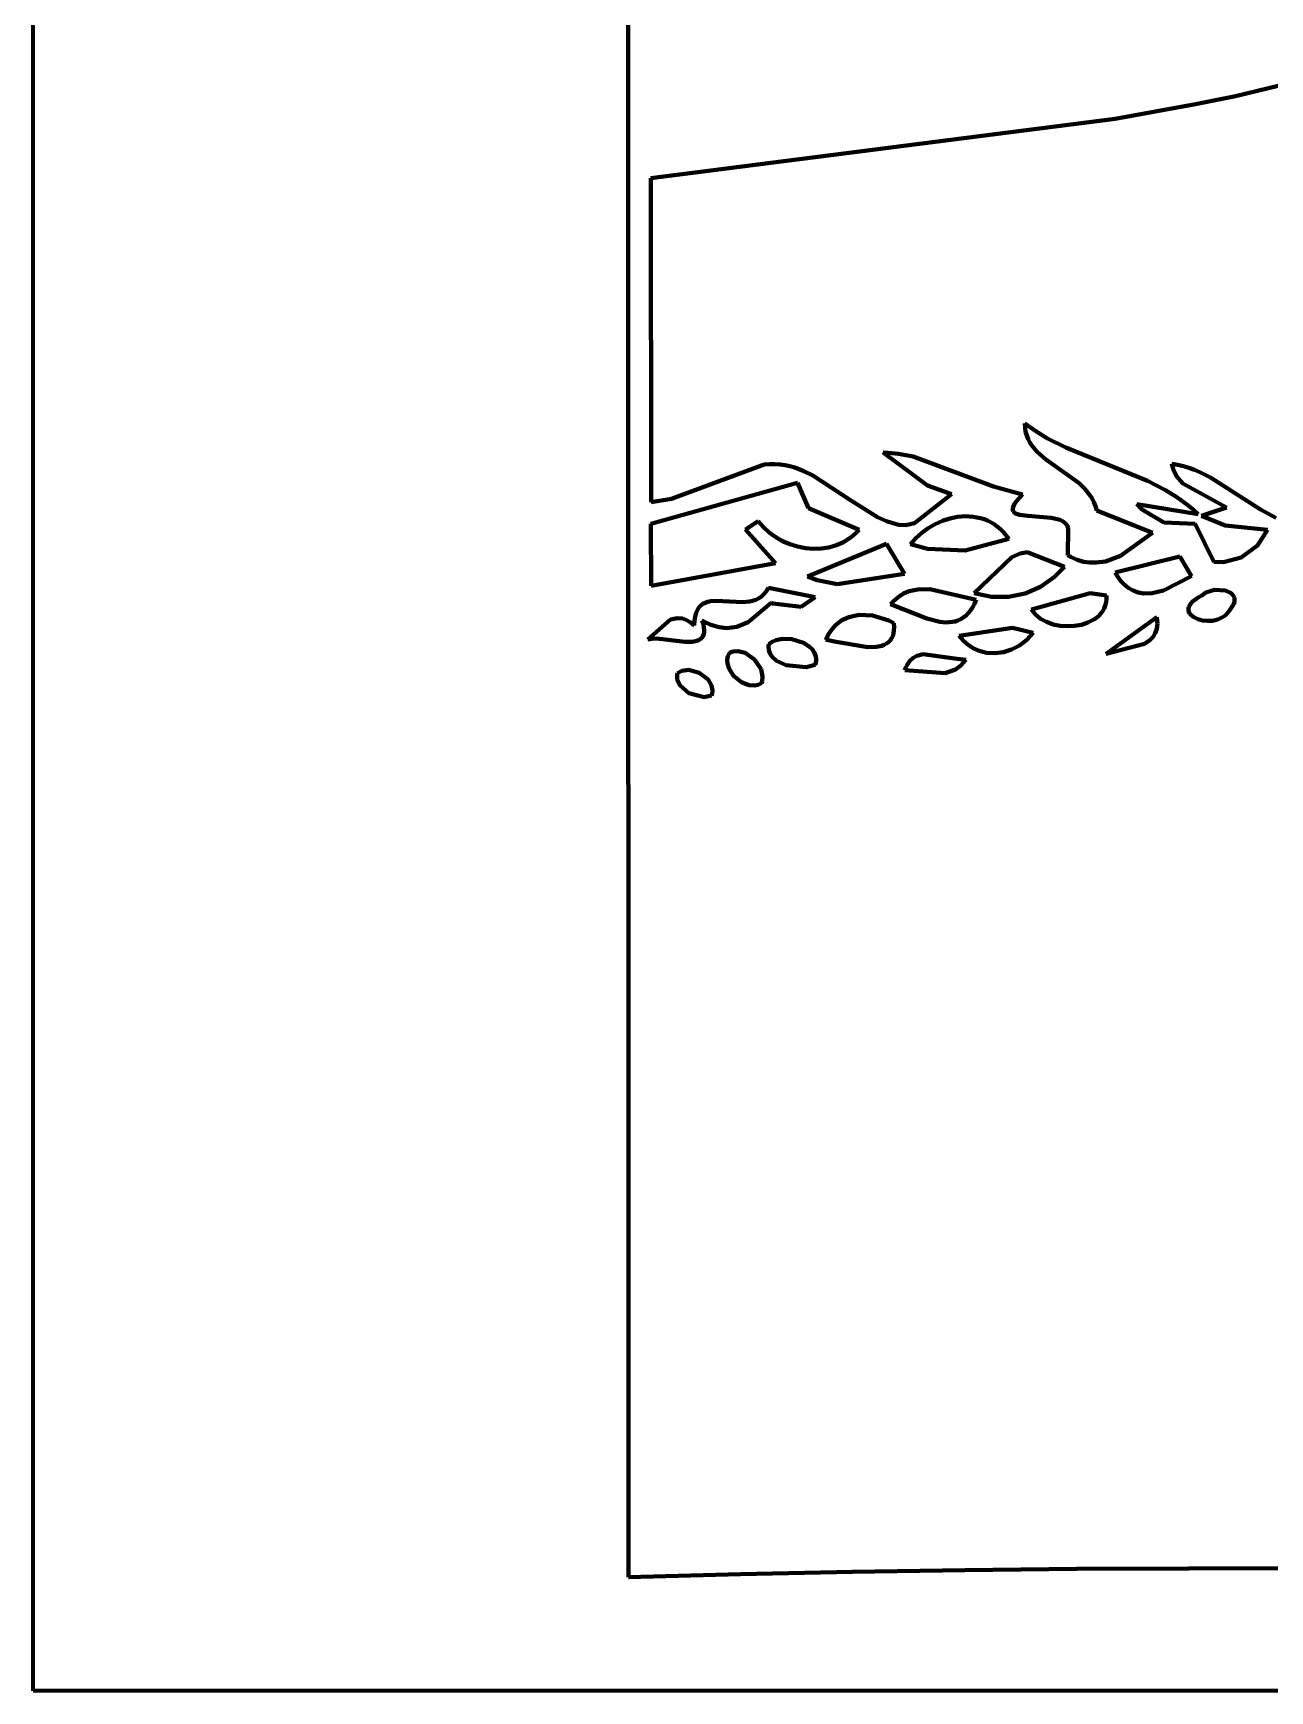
# Model space of a CAD drawing. Header units: millimetres. Extents: x 0 to 9.3, y 0 to 12.
# Drawn here: x 0 to 1.313, y 0 to 1.76 of the extents above; entities that cross this region are included whole.
import ezdxf

# ---------------------------------------------------------------- set-up
doc = ezdxf.new("R2010")
doc.units = ezdxf.units.MM
doc.layers.add('color#000000ff', color=7, linetype='CONTINUOUS', lineweight=100)
doc.layers.add('color#ffffffff', color=7, linetype='CONTINUOUS', lineweight=100)

msp = doc.modelspace()

# ---------------------------------------------------------------- linework, layer by layer
at = {"layer": 'color#000000ff'}
for p, q in [((0.6321, 0.1208), (0.6317, 3.9858)), ((1.3931, 1.7213), (1.2765, 1.6932)), ((1.2765, 1.6932), (1.2341, 1.6846)), ((1.2341, 1.6846), (1.149, 1.6692)), ((1.149, 1.6692), (0.6558, 1.6062)), ((0.6558, 1.6062), (0.6561, 1.262)), ((1.0531, 1.3412), (1.0528, 1.3458)), ((1.0528, 1.3458), (1.0646, 1.3374)), ((1.0538, 1.3369), (1.0531, 1.3412)), ((1.055, 1.3329), (1.0538, 1.3369)), ((1.0565, 1.3291), (1.055, 1.3329)), ((1.0583, 1.3256), (1.0565, 1.3291)), ((1.0605, 1.3222), (1.0583, 1.3256)), ((1.0656, 1.3161), (1.0605, 1.3222)), ((1.0646, 1.3374), (1.077, 1.3299)), ((1.077, 1.3299), (1.0963, 1.3202)), ((1.0963, 1.3202), (1.1832, 1.2848)), ((0.7763, 1.3022), (0.782, 1.3026)), ((0.782, 1.3026), (0.7876, 1.3026)), ((0.7876, 1.3026), (0.793, 1.3021)), ((0.9496, 1.2799), (0.9025, 1.3148)), ((0.9025, 1.3148), (0.9079, 1.3146)), ((0.9079, 1.3146), (0.9187, 1.3136)), ((0.9187, 1.3136), (0.9344, 1.3107)), ((0.9344, 1.3107), (1.0197, 1.2789)), ((1.0749, 1.3078), (1.0656, 1.3161)), ((1.1105, 1.2822), (1.0749, 1.3078)), ((1.2105, 1.2971), (1.2089, 1.3027)), ((1.2089, 1.3027), (1.2151, 1.3017)), ((0.6778, 1.2657), (0.7763, 1.3022)), ((0.793, 1.3021), (0.7983, 1.3014)), ((0.7983, 1.3014), (0.8035, 1.3003)), ((0.8035, 1.3003), (0.8086, 1.2988)), ((0.8086, 1.2988), (0.8184, 1.2952)), ((0.8184, 1.2952), (0.828, 1.2905)), ((0.828, 1.2905), (0.8688, 1.2635)), ((1.214, 1.2898), (1.2105, 1.2971)), ((1.2206, 1.2819), (1.214, 1.2898)), ((1.2151, 1.3017), (1.2213, 1.3003)), ((1.2213, 1.3003), (1.2272, 1.2985)), ((1.2272, 1.2985), (1.2331, 1.2964)), ((1.2331, 1.2964), (1.2388, 1.294)), ((1.2388, 1.294), (1.25, 1.2884)), ((1.25, 1.2884), (1.3032, 1.2544)), ((0.8115, 1.2827), (0.6559, 1.239)), ((0.8233, 1.2556), (0.8115, 1.2827)), ((0.9357, 1.2397), (0.9749, 1.2707)), ((0.9749, 1.2707), (0.9496, 1.2799)), ((1.0197, 1.2789), (1.0506, 1.2701)), ((1.0506, 1.2701), (1.047, 1.2664)), ((1.1166, 1.2762), (1.1105, 1.2822)), ((1.122, 1.2695), (1.1166, 1.2762)), ((1.1243, 1.2659), (1.122, 1.2695)), ((1.1832, 1.2848), (1.2022, 1.275)), ((1.2022, 1.275), (1.2144, 1.2675)), ((1.2144, 1.2675), (1.226, 1.259)), ((1.2671, 1.2565), (1.2206, 1.2819)), ((0.6561, 1.262), (0.6778, 1.2657)), ((0.8771, 1.2327), (0.8233, 1.2556)), ((0.8688, 1.2635), (0.8965, 1.2463)), ((1.0401, 1.2557), (1.04, 1.2539)), ((1.04, 1.2539), (1.0405, 1.2524)), ((1.0408, 1.2578), (1.0401, 1.2557)), ((1.0405, 1.2524), (1.0416, 1.2511)), ((1.0421, 1.2603), (1.0408, 1.2578)), ((1.0416, 1.2511), (1.0431, 1.2501)), ((1.0442, 1.2632), (1.0421, 1.2603)), ((1.0431, 1.2501), (1.0451, 1.2493)), ((1.047, 1.2664), (1.0442, 1.2632)), ((1.1262, 1.262), (1.1243, 1.2659)), ((1.1279, 1.2579), (1.1262, 1.262)), ((1.1292, 1.2534), (1.1279, 1.2579)), ((1.1883, 1.2297), (1.1292, 1.2534)), ((1.237, 1.2494), (1.172, 1.26)), ((1.172, 1.26), (1.1769, 1.2546)), ((1.1769, 1.2546), (1.2006, 1.2404)), ((1.226, 1.259), (1.2316, 1.2544)), ((1.2316, 1.2544), (1.237, 1.2494)), ((1.2404, 1.2475), (1.2671, 1.2565)), ((1.3032, 1.2544), (1.3193, 1.2454)), ((0.6559, 1.239), (0.6561, 1.1734)), ((0.7562, 1.2331), (0.7699, 1.2421)), ((0.7881, 1.1975), (0.7562, 1.2331)), ((0.7699, 1.2421), (0.7754, 1.2357)), ((0.7754, 1.2357), (0.7816, 1.23)), ((0.874, 1.2295), (0.8771, 1.2327)), ((0.8965, 1.2463), (0.9062, 1.2419)), ((0.9062, 1.2419), (0.9164, 1.2386)), ((0.9164, 1.2386), (0.919, 1.2381)), ((0.919, 1.2381), (0.9265, 1.2378)), ((0.9265, 1.2378), (0.9357, 1.2397)), ((0.9503, 1.2346), (0.9435, 1.2296)), ((0.9577, 1.2388), (0.9503, 1.2346)), ((0.9655, 1.2423), (0.9577, 1.2388)), ((0.9734, 1.2449), (0.9655, 1.2423)), ((0.9816, 1.2465), (0.9734, 1.2449)), ((0.9898, 1.2471), (0.9816, 1.2465)), ((0.9979, 1.2467), (0.9898, 1.2471)), ((1.0058, 1.2452), (0.9979, 1.2467)), ((1.0096, 1.244), (1.0058, 1.2452)), ((1.0134, 1.2425), (1.0096, 1.244)), ((1.017, 1.2407), (1.0134, 1.2425)), ((1.0205, 1.2386), (1.017, 1.2407)), ((1.0239, 1.2361), (1.0205, 1.2386)), ((1.0272, 1.2334), (1.0239, 1.2361)), ((1.0303, 1.2303), (1.0272, 1.2334)), ((1.0451, 1.2493), (1.0474, 1.2487)), ((1.0474, 1.2487), (1.0501, 1.2482)), ((1.0501, 1.2482), (1.0562, 1.2475)), ((1.0562, 1.2475), (1.081, 1.2456)), ((1.081, 1.2456), (1.0874, 1.2442)), ((1.0874, 1.2442), (1.0903, 1.2432)), ((1.0903, 1.2432), (1.0928, 1.242)), ((1.0928, 1.242), (1.095, 1.2406)), ((1.095, 1.2406), (1.0968, 1.2389)), ((1.0968, 1.2389), (1.0982, 1.2368)), ((1.0982, 1.2368), (1.0991, 1.2344)), ((1.0991, 1.2344), (1.0987, 1.2059)), ((1.2006, 1.2404), (1.2336, 1.239)), ((1.2336, 1.239), (1.2537, 1.1987)), ((1.2657, 1.2374), (1.2404, 1.2475)), ((1.3107, 1.2328), (1.2657, 1.2374)), ((1.3001, 1.2161), (1.3107, 1.2328)), ((0.7816, 1.23), (0.7884, 1.225)), ((0.7884, 1.225), (0.7957, 1.2208)), ((0.7957, 1.2208), (0.8035, 1.2175)), ((0.8035, 1.2175), (0.8116, 1.215)), ((0.8116, 1.215), (0.8199, 1.2134)), ((0.9061, 1.2179), (0.822, 1.1833)), ((0.8448, 1.2141), (0.8528, 1.2164)), ((0.8528, 1.2164), (0.8604, 1.2197)), ((0.8604, 1.2197), (0.8675, 1.2241)), ((0.8675, 1.2241), (0.8708, 1.2267)), ((0.8708, 1.2267), (0.874, 1.2295)), ((0.925, 1.1862), (0.9061, 1.2179)), ((0.9372, 1.2238), (0.9316, 1.2174)), ((0.9316, 1.2174), (0.9496, 1.2126)), ((0.9435, 1.2296), (0.9372, 1.2238)), ((0.9897, 1.2108), (1.036, 1.2231)), ((1.0332, 1.2269), (1.0303, 1.2303)), ((1.036, 1.2231), (1.0332, 1.2269)), ((1.1545, 1.2053), (1.1883, 1.2297)), ((1.2826, 1.2033), (1.3001, 1.2161)), ((0.6561, 1.1734), (0.7881, 1.1975)), ((0.8199, 1.2134), (0.8283, 1.2127)), ((0.8283, 1.2127), (0.8366, 1.2129)), ((0.8366, 1.2129), (0.8448, 1.2141)), ((0.9496, 1.2126), (0.9897, 1.2108)), ((1.039, 1.2038), (0.9992, 1.1654)), ((1.048, 1.2076), (1.039, 1.2038)), ((1.0555, 1.209), (1.048, 1.2076)), ((1.0951, 1.1936), (1.0555, 1.209)), ((1.0987, 1.2059), (1.102, 1.2039)), ((1.102, 1.2039), (1.1086, 1.2008)), ((1.1086, 1.2008), (1.1153, 1.1989)), ((1.1153, 1.1989), (1.122, 1.1979)), ((1.122, 1.1979), (1.1286, 1.1979)), ((1.1286, 1.1979), (1.1385, 1.1993)), ((1.1385, 1.1993), (1.1545, 1.2053)), ((1.2176, 1.2046), (1.1488, 1.1875)), ((1.2299, 1.1836), (1.2176, 1.2046)), ((1.2537, 1.1987), (1.2637, 1.1984)), ((1.2637, 1.1984), (1.2826, 1.2033)), ((0.822, 1.1833), (0.8325, 1.1792)), ((0.8537, 1.1752), (0.925, 1.1862)), ((1.0696, 1.1723), (1.0845, 1.1828)), ((1.0845, 1.1828), (1.0951, 1.1936)), ((1.1488, 1.1875), (1.1509, 1.184)), ((1.1509, 1.184), (1.1531, 1.1808)), ((1.1531, 1.1808), (1.1553, 1.1779)), ((1.2002, 1.1682), (1.2299, 1.1836)), ((0.7732, 1.162), (0.7703, 1.16)), ((0.7759, 1.1644), (0.7732, 1.162)), ((0.7784, 1.1674), (0.7759, 1.1644)), ((0.7807, 1.171), (0.7784, 1.1674)), ((0.8304, 1.1612), (0.7807, 1.171)), ((0.8325, 1.1792), (0.8537, 1.1752)), ((0.9241, 1.165), (0.9184, 1.1614)), ((0.93, 1.1675), (0.9241, 1.165)), ((0.9393, 1.1695), (0.93, 1.1675)), ((0.9522, 1.1697), (0.9393, 1.1695)), ((1.0013, 1.1585), (0.9522, 1.1697)), ((0.9992, 1.1654), (1.0175, 1.1616)), ((1.0357, 1.1616), (1.0532, 1.1652)), ((1.0532, 1.1652), (1.0696, 1.1723)), ((1.1224, 1.1656), (1.0601, 1.1481)), ((1.1395, 1.1631), (1.1224, 1.1656)), ((1.1395, 1.1594), (1.1395, 1.1631)), ((1.1553, 1.1779), (1.1577, 1.1754)), ((1.1577, 1.1754), (1.1626, 1.1712)), ((1.1626, 1.1712), (1.1679, 1.1682)), ((1.1679, 1.1682), (1.1734, 1.1662)), ((1.1734, 1.1662), (1.1792, 1.1653)), ((1.1792, 1.1653), (1.1881, 1.1654)), ((1.1881, 1.1654), (1.2002, 1.1682)), ((1.2409, 1.163), (1.2371, 1.161)), ((1.2451, 1.1663), (1.2409, 1.163)), ((1.2543, 1.1692), (1.2451, 1.1663)), ((1.2659, 1.1683), (1.2543, 1.1692)), ((1.272, 1.1654), (1.2659, 1.1683)), ((1.2742, 1.1632), (1.272, 1.1654)), ((1.2754, 1.1606), (1.2742, 1.1632)), ((0.7039, 1.1446), (0.7029, 1.1408)), ((0.7052, 1.1477), (0.7039, 1.1446)), ((0.7069, 1.1504), (0.7052, 1.1477)), ((0.7088, 1.1525), (0.7069, 1.1504)), ((0.7111, 1.1541), (0.7088, 1.1525)), ((0.7135, 1.1554), (0.7111, 1.1541)), ((0.7162, 1.1563), (0.7135, 1.1554)), ((0.7191, 1.1569), (0.7162, 1.1563)), ((0.7253, 1.1573), (0.7191, 1.1569)), ((0.7536, 1.1558), (0.7253, 1.1573)), ((0.7606, 1.1565), (0.7536, 1.1558)), ((0.7593, 1.1347), (0.7837, 1.1553)), ((0.7639, 1.1573), (0.7606, 1.1565)), ((0.7672, 1.1584), (0.7639, 1.1573)), ((0.7703, 1.16), (0.7672, 1.1584)), ((0.7837, 1.1553), (0.7854, 1.1544)), ((0.7854, 1.1544), (0.8155, 1.1511)), ((0.8155, 1.1511), (0.8304, 1.1612)), ((0.913, 1.1568), (0.9104, 1.154)), ((0.9104, 1.154), (0.9487, 1.1386)), ((0.9184, 1.1614), (0.913, 1.1568)), ((0.9927, 1.1441), (0.9951, 1.147)), ((0.9951, 1.147), (0.9973, 1.1503)), ((0.9973, 1.1503), (0.9994, 1.1542)), ((0.9994, 1.1542), (1.0013, 1.1585)), ((1.0175, 1.1616), (1.0357, 1.1616)), ((1.0601, 1.1481), (1.0621, 1.1453)), ((1.0621, 1.1453), (1.0644, 1.1427)), ((1.1336, 1.1439), (1.1356, 1.1466)), ((1.1356, 1.1466), (1.1371, 1.1494)), ((1.1371, 1.1494), (1.1383, 1.1525)), ((1.1383, 1.1525), (1.1392, 1.1558)), ((1.1392, 1.1558), (1.1395, 1.1594)), ((1.2271, 1.151), (1.2267, 1.1491)), ((1.2267, 1.1491), (1.2267, 1.1473)), ((1.2267, 1.1473), (1.2271, 1.1456)), ((1.228, 1.1529), (1.2271, 1.151)), ((1.2271, 1.1456), (1.2279, 1.144)), ((1.2295, 1.1549), (1.228, 1.1529)), ((1.2314, 1.1569), (1.2295, 1.1549)), ((1.234, 1.1589), (1.2314, 1.1569)), ((1.2371, 1.161), (1.234, 1.1589)), ((1.2673, 1.1435), (1.2692, 1.1457)), ((1.2692, 1.1457), (1.2709, 1.1482)), ((1.2709, 1.1482), (1.2725, 1.1503)), ((1.2725, 1.1503), (1.2738, 1.1523)), ((1.2738, 1.1523), (1.2748, 1.1541)), ((1.2748, 1.1541), (1.2754, 1.1559)), ((1.2757, 1.1576), (1.2754, 1.1606)), ((1.2754, 1.1559), (1.2757, 1.1576)), ((0.6766, 1.1376), (0.6526, 1.1162)), ((0.6839, 1.1391), (0.6766, 1.1376)), ((0.6897, 1.1385), (0.6839, 1.1391)), ((0.6937, 1.137), (0.6897, 1.1385)), ((0.6977, 1.1346), (0.6937, 1.137)), ((0.7019, 1.1313), (0.6977, 1.1346)), ((0.7022, 1.1364), (0.7019, 1.1313)), ((0.7029, 1.1408), (0.7022, 1.1364)), ((0.7116, 1.1327), (0.7105, 1.1366)), ((0.7105, 1.1366), (0.7136, 1.1348)), ((0.7122, 1.1292), (0.7116, 1.1327)), ((0.7125, 1.1262), (0.7122, 1.1292)), ((0.7136, 1.1348), (0.7196, 1.1319)), ((0.7196, 1.1319), (0.7282, 1.1293)), ((0.7282, 1.1293), (0.7365, 1.1284)), ((0.7365, 1.1284), (0.747, 1.1297)), ((0.747, 1.1297), (0.7593, 1.1347)), ((0.8479, 1.1271), (0.8446, 1.1219)), ((0.8518, 1.1316), (0.8479, 1.1271)), ((0.8585, 1.1367), (0.8518, 1.1316)), ((0.866, 1.1402), (0.8585, 1.1367)), ((0.8769, 1.1425), (0.866, 1.1402)), ((0.8913, 1.1418), (0.8769, 1.1425)), ((0.9085, 1.1365), (0.8913, 1.1418)), ((0.914, 1.1338), (0.9085, 1.1365)), ((0.9142, 1.1297), (0.914, 1.1338)), ((0.914, 1.126), (0.9142, 1.1297)), ((0.9487, 1.1386), (0.9627, 1.135)), ((0.9627, 1.135), (0.9694, 1.1344)), ((0.9694, 1.1344), (0.9759, 1.1349)), ((0.9759, 1.1349), (0.9789, 1.1355)), ((0.9789, 1.1355), (0.9819, 1.1365)), ((0.9819, 1.1365), (0.9848, 1.1378)), ((1.0399, 1.1286), (0.9832, 1.1202)), ((0.9848, 1.1378), (0.9876, 1.1395)), ((0.9876, 1.1395), (0.9902, 1.1416)), ((0.9902, 1.1416), (0.9927, 1.1441)), ((1.0616, 1.1233), (1.0399, 1.1286)), ((1.0644, 1.1427), (1.0669, 1.1404)), ((1.0669, 1.1404), (1.0697, 1.1383)), ((1.0697, 1.1383), (1.076, 1.1349)), ((1.076, 1.1349), (1.083, 1.1324)), ((1.083, 1.1324), (1.0904, 1.1309)), ((1.0904, 1.1309), (1.098, 1.1303)), ((1.098, 1.1303), (1.1056, 1.1307)), ((1.1056, 1.1307), (1.113, 1.132)), ((1.113, 1.132), (1.1199, 1.1342)), ((1.1199, 1.1342), (1.1261, 1.1374)), ((1.1261, 1.1374), (1.1289, 1.1394)), ((1.1289, 1.1394), (1.1314, 1.1415)), ((1.1314, 1.1415), (1.1336, 1.1439)), ((1.1932, 1.1399), (1.1392, 1.1011)), ((1.1914, 1.123), (1.1929, 1.1278)), ((1.1929, 1.1278), (1.1934, 1.1305)), ((1.1935, 1.1365), (1.1932, 1.1399)), ((1.1934, 1.1305), (1.1936, 1.1334)), ((1.1936, 1.1334), (1.1935, 1.1365)), ((1.2279, 1.144), (1.2291, 1.1425)), ((1.2291, 1.1425), (1.2323, 1.1399)), ((1.2323, 1.1399), (1.2365, 1.1379)), ((1.2365, 1.1379), (1.2414, 1.1365)), ((1.2414, 1.1365), (1.2467, 1.136)), ((1.2467, 1.136), (1.2522, 1.1363)), ((1.2522, 1.1363), (1.2577, 1.1376)), ((1.2577, 1.1376), (1.2628, 1.1399)), ((1.2628, 1.1399), (1.2651, 1.1415)), ((1.2651, 1.1415), (1.2673, 1.1435)), ((0.6526, 1.1162), (0.657, 1.1171)), ((0.657, 1.1171), (0.6621, 1.1172)), ((0.6621, 1.1172), (0.6919, 1.1139)), ((0.6919, 1.1139), (0.7, 1.114)), ((0.7, 1.114), (0.7046, 1.1148)), ((0.7046, 1.1148), (0.7065, 1.1156)), ((0.7065, 1.1156), (0.7083, 1.1166)), ((0.7083, 1.1166), (0.7097, 1.1179)), ((0.7097, 1.1179), (0.7109, 1.1195)), ((0.7109, 1.1195), (0.7118, 1.1214)), ((0.7118, 1.1214), (0.7123, 1.1236)), ((0.7123, 1.1236), (0.7125, 1.1262)), ((0.7812, 1.1113), (0.7809, 1.109)), ((0.7809, 1.109), (0.7812, 1.1049)), ((0.7846, 1.1138), (0.7812, 1.1113)), ((0.7887, 1.1157), (0.7846, 1.1138)), ((0.7956, 1.1171), (0.7887, 1.1157)), ((0.8057, 1.1167), (0.7956, 1.1171)), ((0.8178, 1.1129), (0.8057, 1.1167)), ((0.8239, 1.109), (0.8178, 1.1129)), ((0.8271, 1.1059), (0.8239, 1.109)), ((0.8446, 1.1219), (0.8418, 1.1158)), ((0.8418, 1.1158), (0.8442, 1.1155)), ((0.8442, 1.1155), (0.8525, 1.1139)), ((0.8525, 1.1139), (0.8861, 1.1082)), ((0.8956, 1.1085), (0.9012, 1.1097)), ((0.9012, 1.1097), (0.9037, 1.1106)), ((0.9037, 1.1106), (0.906, 1.1119)), ((0.906, 1.1119), (0.9081, 1.1134)), ((0.9081, 1.1134), (0.9099, 1.1152)), ((0.9099, 1.1152), (0.9114, 1.1174)), ((0.9114, 1.1174), (0.9126, 1.1199)), ((0.9126, 1.1199), (0.9135, 1.1227)), ((0.9135, 1.1227), (0.914, 1.126)), ((0.9832, 1.1202), (0.9878, 1.115)), ((0.9878, 1.115), (0.9927, 1.1106)), ((0.9927, 1.1106), (0.9979, 1.1072)), ((1.0389, 1.1057), (1.0472, 1.1101)), ((1.0472, 1.1101), (1.0549, 1.116)), ((1.0549, 1.116), (1.0616, 1.1233)), ((1.1392, 1.1011), (1.1799, 1.1117)), ((1.1799, 1.1117), (1.1858, 1.1157)), ((1.1858, 1.1157), (1.189, 1.119)), ((1.189, 1.119), (1.1914, 1.123)), ((0.7377, 1.0986), (0.737, 1.0947)), ((0.737, 1.0947), (0.7372, 1.0908)), ((0.7393, 1.1023), (0.7377, 1.0986)), ((0.7429, 1.1036), (0.7393, 1.1023)), ((0.7484, 1.1041), (0.7429, 1.1036)), ((0.7559, 1.1021), (0.7484, 1.1041)), ((0.7659, 1.095), (0.7559, 1.1021)), ((0.7728, 1.0847), (0.7659, 1.095)), ((0.7812, 1.1049), (0.7825, 1.1011)), ((0.7825, 1.1011), (0.7846, 1.0979)), ((0.7846, 1.0979), (0.7892, 1.0938)), ((0.7892, 1.0938), (0.7995, 1.0891)), ((0.8296, 1.1023), (0.8271, 1.1059)), ((0.831, 1.0984), (0.8296, 1.1023)), ((0.8304, 1.0895), (0.8311, 1.0918)), ((0.8313, 1.0963), (0.831, 1.0984)), ((0.8311, 1.0918), (0.8314, 1.0941)), ((0.8314, 1.0941), (0.8313, 1.0963)), ((0.8861, 1.1082), (0.8956, 1.1085)), ((0.9294, 1.0916), (0.9279, 1.0893)), ((0.9309, 1.0936), (0.9294, 1.0916)), ((0.9345, 1.0968), (0.9309, 1.0936)), ((0.9384, 1.099), (0.9345, 1.0968)), ((0.9451, 1.1006), (0.9384, 1.099)), ((0.9782, 1.0962), (0.9451, 1.1006)), ((0.9901, 1.0949), (0.9782, 1.0962)), ((0.985, 1.0888), (0.9901, 1.0949)), ((0.9979, 1.1072), (1.0035, 1.1046)), ((1.0035, 1.1046), (1.0122, 1.1022)), ((1.0122, 1.1022), (1.0212, 1.1017)), ((1.0212, 1.1017), (1.0301, 1.1029)), ((1.0301, 1.1029), (1.0389, 1.1057)), ((0.6842, 1.0807), (0.6838, 1.0789)), ((0.6838, 1.0789), (0.6839, 1.0739)), ((0.6839, 1.0739), (0.6866, 1.0678)), ((0.6888, 1.0832), (0.6842, 1.0807)), ((0.6961, 1.0841), (0.6888, 1.0832)), ((0.7073, 1.081), (0.6961, 1.0841)), ((0.7166, 1.0738), (0.7073, 1.081)), ((0.7204, 1.0675), (0.7166, 1.0738)), ((0.7372, 1.0908), (0.739, 1.0851)), ((0.739, 1.0851), (0.7437, 1.0779)), ((0.7437, 1.0779), (0.7521, 1.071)), ((0.7745, 1.0772), (0.7728, 1.0847)), ((0.7739, 1.0717), (0.7745, 1.0772)), ((0.7995, 1.0891), (0.8207, 1.0871)), ((0.8207, 1.0871), (0.8304, 1.0895)), ((0.9266, 1.0867), (0.9255, 1.0837)), ((0.9255, 1.0837), (0.9685, 1.0805)), ((0.9279, 1.0893), (0.9266, 1.0867)), ((0.9685, 1.0805), (0.9792, 1.0845)), ((0.9792, 1.0845), (0.985, 1.0888)), ((0.6866, 1.0678), (0.6963, 1.0594)), ((0.6963, 1.0594), (0.7124, 1.0551)), ((0.7124, 1.0551), (0.7204, 1.0569)), ((0.7214, 1.0623), (0.7204, 1.0675)), ((0.7204, 1.0569), (0.721, 1.0587)), ((0.721, 1.0587), (0.7214, 1.0623)), ((0.7521, 1.071), (0.7599, 1.0679)), ((0.7599, 1.0679), (0.7658, 1.0674)), ((0.7658, 1.0674), (0.7697, 1.0682)), ((0.7697, 1.0682), (0.7733, 1.0699)), ((0.7733, 1.0699), (0.7739, 1.0717)), ((0.7511, 0.124), (0.6321, 0.1208)), ((0.8701, 0.1265), (0.7511, 0.124)), ((0.9892, 0.1283), (0.8701, 0.1265)), ((1.1082, 0.1294), (0.9892, 0.1283)), ((1.2272, 0.13), (1.1082, 0.1294)), ((1.3462, 0.1301), (1.2272, 0.13))]:
    msp.add_line(p, q, dxfattribs=at)
at = {"layer": 'color#ffffffff'}
for p, q in [((0, 0), (0, 12.0417)), ((0.6317, 3.9858), (0.6321, 0.1208)), ((1.2765, 1.6932), (1.3931, 1.7213)), ((1.2341, 1.6846), (1.2765, 1.6932)), ((1.149, 1.6692), (1.2341, 1.6846)), ((0.6558, 1.6062), (1.149, 1.6692)), ((0.6561, 1.262), (0.6558, 1.6062)), ((1.0646, 1.3374), (1.0528, 1.3458)), ((1.0528, 1.3458), (1.0531, 1.3412)), ((1.0531, 1.3412), (1.0538, 1.3369)), ((1.0538, 1.3369), (1.055, 1.3329)), ((1.055, 1.3329), (1.0565, 1.3291)), ((1.0565, 1.3291), (1.0583, 1.3256)), ((1.0583, 1.3256), (1.0605, 1.3222)), ((1.0605, 1.3222), (1.0656, 1.3161)), ((1.077, 1.3299), (1.0646, 1.3374)), ((1.0963, 1.3202), (1.077, 1.3299)), ((1.1832, 1.2848), (1.0963, 1.3202)), ((0.782, 1.3026), (0.7763, 1.3022)), ((0.7876, 1.3026), (0.782, 1.3026)), ((0.793, 1.3021), (0.7876, 1.3026)), ((0.9079, 1.3146), (0.9025, 1.3148)), ((0.9025, 1.3148), (0.9496, 1.2799)), ((0.9187, 1.3136), (0.9079, 1.3146)), ((0.9344, 1.3107), (0.9187, 1.3136)), ((1.0197, 1.2789), (0.9344, 1.3107)), ((1.0656, 1.3161), (1.0749, 1.3078)), ((1.0749, 1.3078), (1.1105, 1.2822)), ((1.2151, 1.3017), (1.2089, 1.3027)), ((1.2089, 1.3027), (1.2105, 1.2971)), ((0.7763, 1.3022), (0.6778, 1.2657)), ((0.7983, 1.3014), (0.793, 1.3021)), ((0.8035, 1.3003), (0.7983, 1.3014)), ((0.8086, 1.2988), (0.8035, 1.3003)), ((0.8184, 1.2952), (0.8086, 1.2988)), ((0.828, 1.2905), (0.8184, 1.2952)), ((0.8688, 1.2635), (0.828, 1.2905)), ((1.2105, 1.2971), (1.214, 1.2898)), ((1.214, 1.2898), (1.2206, 1.2819)), ((1.2213, 1.3003), (1.2151, 1.3017)), ((1.2272, 1.2985), (1.2213, 1.3003)), ((1.2331, 1.2964), (1.2272, 1.2985)), ((1.2388, 1.294), (1.2331, 1.2964)), ((1.25, 1.2884), (1.2388, 1.294)), ((1.3032, 1.2544), (1.25, 1.2884)), ((0.6559, 1.239), (0.8115, 1.2827)), ((0.8115, 1.2827), (0.8233, 1.2556)), ((0.9749, 1.2707), (0.9357, 1.2397)), ((0.9496, 1.2799), (0.9749, 1.2707)), ((1.0506, 1.2701), (1.0197, 1.2789)), ((1.047, 1.2664), (1.0506, 1.2701)), ((1.1105, 1.2822), (1.1166, 1.2762)), ((1.1166, 1.2762), (1.122, 1.2695)), ((1.122, 1.2695), (1.1243, 1.2659)), ((1.2022, 1.275), (1.1832, 1.2848)), ((1.2144, 1.2675), (1.2022, 1.275)), ((1.226, 1.259), (1.2144, 1.2675)), ((1.2206, 1.2819), (1.2671, 1.2565)), ((0.6778, 1.2657), (0.6561, 1.262)), ((0.8233, 1.2556), (0.8771, 1.2327)), ((0.8965, 1.2463), (0.8688, 1.2635)), ((1.04, 1.2539), (1.0401, 1.2557)), ((1.0405, 1.2524), (1.04, 1.2539)), ((1.0401, 1.2557), (1.0408, 1.2578)), ((1.0416, 1.2511), (1.0405, 1.2524)), ((1.0408, 1.2578), (1.0421, 1.2603)), ((1.0431, 1.2501), (1.0416, 1.2511)), ((1.0421, 1.2603), (1.0442, 1.2632)), ((1.0451, 1.2493), (1.0431, 1.2501)), ((1.0442, 1.2632), (1.047, 1.2664)), ((1.1243, 1.2659), (1.1262, 1.262)), ((1.1262, 1.262), (1.1279, 1.2579)), ((1.1279, 1.2579), (1.1292, 1.2534)), ((1.1292, 1.2534), (1.1883, 1.2297)), ((1.1769, 1.2546), (1.172, 1.26)), ((1.172, 1.26), (1.237, 1.2494)), ((1.2006, 1.2404), (1.1769, 1.2546)), ((1.2316, 1.2544), (1.226, 1.259)), ((1.237, 1.2494), (1.2316, 1.2544)), ((1.2671, 1.2565), (1.2404, 1.2475)), ((1.3193, 1.2454), (1.3032, 1.2544)), ((0.6561, 1.1734), (0.6559, 1.239)), ((0.7699, 1.2421), (0.7562, 1.2331)), ((0.7562, 1.2331), (0.7881, 1.1975)), ((0.7754, 1.2357), (0.7699, 1.2421)), ((0.7816, 1.23), (0.7754, 1.2357)), ((0.8771, 1.2327), (0.874, 1.2295)), ((0.9062, 1.2419), (0.8965, 1.2463)), ((0.9164, 1.2386), (0.9062, 1.2419)), ((0.919, 1.2381), (0.9164, 1.2386)), ((0.9265, 1.2378), (0.919, 1.2381)), ((0.9357, 1.2397), (0.9265, 1.2378)), ((0.9435, 1.2296), (0.9503, 1.2346)), ((0.9503, 1.2346), (0.9577, 1.2388)), ((0.9577, 1.2388), (0.9655, 1.2423)), ((0.9655, 1.2423), (0.9734, 1.2449)), ((0.9734, 1.2449), (0.9816, 1.2465)), ((0.9816, 1.2465), (0.9898, 1.2471)), ((0.9898, 1.2471), (0.9979, 1.2467)), ((0.9979, 1.2467), (1.0058, 1.2452)), ((1.0058, 1.2452), (1.0096, 1.244)), ((1.0096, 1.244), (1.0134, 1.2425)), ((1.0134, 1.2425), (1.017, 1.2407)), ((1.017, 1.2407), (1.0205, 1.2386)), ((1.0205, 1.2386), (1.0239, 1.2361)), ((1.0239, 1.2361), (1.0272, 1.2334)), ((1.0272, 1.2334), (1.0303, 1.2303)), ((1.0474, 1.2487), (1.0451, 1.2493)), ((1.0501, 1.2482), (1.0474, 1.2487)), ((1.0562, 1.2475), (1.0501, 1.2482)), ((1.081, 1.2456), (1.0562, 1.2475)), ((1.0874, 1.2442), (1.081, 1.2456)), ((1.0903, 1.2432), (1.0874, 1.2442)), ((1.0928, 1.242), (1.0903, 1.2432)), ((1.095, 1.2406), (1.0928, 1.242)), ((1.0968, 1.2389), (1.095, 1.2406)), ((1.0982, 1.2368), (1.0968, 1.2389)), ((1.0991, 1.2344), (1.0982, 1.2368)), ((1.0987, 1.2059), (1.0991, 1.2344)), ((1.2336, 1.239), (1.2006, 1.2404)), ((1.2537, 1.1987), (1.2336, 1.239)), ((1.2404, 1.2475), (1.2657, 1.2374)), ((1.2657, 1.2374), (1.3107, 1.2328)), ((1.3107, 1.2328), (1.3001, 1.2161)), ((0.7884, 1.225), (0.7816, 1.23)), ((0.7957, 1.2208), (0.7884, 1.225)), ((0.8035, 1.2175), (0.7957, 1.2208)), ((0.8116, 1.215), (0.8035, 1.2175)), ((0.8199, 1.2134), (0.8116, 1.215)), ((0.822, 1.1833), (0.9061, 1.2179)), ((0.8528, 1.2164), (0.8448, 1.2141)), ((0.8604, 1.2197), (0.8528, 1.2164)), ((0.8675, 1.2241), (0.8604, 1.2197)), ((0.8708, 1.2267), (0.8675, 1.2241)), ((0.874, 1.2295), (0.8708, 1.2267)), ((0.9061, 1.2179), (0.925, 1.1862)), ((0.9316, 1.2174), (0.9372, 1.2238)), ((0.9496, 1.2126), (0.9316, 1.2174)), ((0.9372, 1.2238), (0.9435, 1.2296)), ((1.036, 1.2231), (0.9897, 1.2108)), ((1.0303, 1.2303), (1.0332, 1.2269)), ((1.0332, 1.2269), (1.036, 1.2231)), ((1.1883, 1.2297), (1.1545, 1.2053)), ((1.3001, 1.2161), (1.2826, 1.2033)), ((0.7881, 1.1975), (0.6561, 1.1734)), ((0.8283, 1.2127), (0.8199, 1.2134)), ((0.8366, 1.2129), (0.8283, 1.2127)), ((0.8448, 1.2141), (0.8366, 1.2129)), ((0.9897, 1.2108), (0.9496, 1.2126)), ((0.9992, 1.1654), (1.039, 1.2038)), ((1.039, 1.2038), (1.048, 1.2076)), ((1.048, 1.2076), (1.0555, 1.209)), ((1.0555, 1.209), (1.0951, 1.1936)), ((1.102, 1.2039), (1.0987, 1.2059)), ((1.1086, 1.2008), (1.102, 1.2039)), ((1.1153, 1.1989), (1.1086, 1.2008)), ((1.122, 1.1979), (1.1153, 1.1989)), ((1.1286, 1.1979), (1.122, 1.1979)), ((1.1385, 1.1993), (1.1286, 1.1979)), ((1.1545, 1.2053), (1.1385, 1.1993)), ((1.1488, 1.1875), (1.2176, 1.2046)), ((1.2176, 1.2046), (1.2299, 1.1836)), ((1.2637, 1.1984), (1.2537, 1.1987)), ((1.2826, 1.2033), (1.2637, 1.1984)), ((0.8325, 1.1792), (0.822, 1.1833)), ((0.925, 1.1862), (0.8537, 1.1752)), ((1.0845, 1.1828), (1.0696, 1.1723)), ((1.0951, 1.1936), (1.0845, 1.1828)), ((1.1509, 1.184), (1.1488, 1.1875)), ((1.1531, 1.1808), (1.1509, 1.184)), ((1.1553, 1.1779), (1.1531, 1.1808)), ((1.2299, 1.1836), (1.2002, 1.1682)), ((0.7703, 1.16), (0.7732, 1.162)), ((0.7732, 1.162), (0.7759, 1.1644)), ((0.7759, 1.1644), (0.7784, 1.1674)), ((0.7784, 1.1674), (0.7807, 1.171)), ((0.7807, 1.171), (0.8304, 1.1612)), ((0.8537, 1.1752), (0.8325, 1.1792)), ((0.9184, 1.1614), (0.9241, 1.165)), ((0.9241, 1.165), (0.93, 1.1675)), ((0.93, 1.1675), (0.9393, 1.1695)), ((0.9393, 1.1695), (0.9522, 1.1697)), ((0.9522, 1.1697), (1.0013, 1.1585)), ((1.0175, 1.1616), (0.9992, 1.1654)), ((1.0532, 1.1652), (1.0357, 1.1616)), ((1.0696, 1.1723), (1.0532, 1.1652)), ((1.0601, 1.1481), (1.1224, 1.1656)), ((1.1224, 1.1656), (1.1395, 1.1631)), ((1.1395, 1.1631), (1.1395, 1.1594)), ((1.1577, 1.1754), (1.1553, 1.1779)), ((1.1626, 1.1712), (1.1577, 1.1754)), ((1.1679, 1.1682), (1.1626, 1.1712)), ((1.1734, 1.1662), (1.1679, 1.1682)), ((1.1792, 1.1653), (1.1734, 1.1662)), ((1.1881, 1.1654), (1.1792, 1.1653)), ((1.2002, 1.1682), (1.1881, 1.1654)), ((1.2371, 1.161), (1.2409, 1.163)), ((1.2409, 1.163), (1.2451, 1.1663)), ((1.2451, 1.1663), (1.2543, 1.1692)), ((1.2543, 1.1692), (1.2659, 1.1683)), ((1.2659, 1.1683), (1.272, 1.1654)), ((1.272, 1.1654), (1.2742, 1.1632)), ((1.2742, 1.1632), (1.2754, 1.1606)), ((0.7029, 1.1408), (0.7039, 1.1446)), ((0.7039, 1.1446), (0.7052, 1.1477)), ((0.7052, 1.1477), (0.7069, 1.1504)), ((0.7069, 1.1504), (0.7088, 1.1525)), ((0.7088, 1.1525), (0.7111, 1.1541)), ((0.7111, 1.1541), (0.7135, 1.1554)), ((0.7135, 1.1554), (0.7162, 1.1563)), ((0.7162, 1.1563), (0.7191, 1.1569)), ((0.7191, 1.1569), (0.7253, 1.1573)), ((0.7253, 1.1573), (0.7536, 1.1558)), ((0.7536, 1.1558), (0.7606, 1.1565)), ((0.7837, 1.1553), (0.7593, 1.1347)), ((0.7606, 1.1565), (0.7639, 1.1573)), ((0.7639, 1.1573), (0.7672, 1.1584)), ((0.7672, 1.1584), (0.7703, 1.16)), ((0.7854, 1.1544), (0.7837, 1.1553)), ((0.8155, 1.1511), (0.7854, 1.1544)), ((0.8304, 1.1612), (0.8155, 1.1511)), ((0.9104, 1.154), (0.913, 1.1568)), ((0.9487, 1.1386), (0.9104, 1.154)), ((0.913, 1.1568), (0.9184, 1.1614)), ((0.9951, 1.147), (0.9927, 1.1441)), ((0.9973, 1.1503), (0.9951, 1.147)), ((0.9994, 1.1542), (0.9973, 1.1503)), ((1.0013, 1.1585), (0.9994, 1.1542)), ((1.0357, 1.1616), (1.0175, 1.1616)), ((1.0621, 1.1453), (1.0601, 1.1481)), ((1.0644, 1.1427), (1.0621, 1.1453)), ((1.1356, 1.1466), (1.1336, 1.1439)), ((1.1371, 1.1494), (1.1356, 1.1466)), ((1.1383, 1.1525), (1.1371, 1.1494)), ((1.1392, 1.1558), (1.1383, 1.1525)), ((1.1395, 1.1594), (1.1392, 1.1558)), ((1.2267, 1.1491), (1.2271, 1.151)), ((1.2267, 1.1473), (1.2267, 1.1491)), ((1.2271, 1.1456), (1.2267, 1.1473)), ((1.2271, 1.151), (1.228, 1.1529)), ((1.2279, 1.144), (1.2271, 1.1456)), ((1.228, 1.1529), (1.2295, 1.1549)), ((1.2295, 1.1549), (1.2314, 1.1569)), ((1.2314, 1.1569), (1.234, 1.1589)), ((1.234, 1.1589), (1.2371, 1.161)), ((1.2692, 1.1457), (1.2673, 1.1435)), ((1.2709, 1.1482), (1.2692, 1.1457)), ((1.2725, 1.1503), (1.2709, 1.1482)), ((1.2738, 1.1523), (1.2725, 1.1503)), ((1.2748, 1.1541), (1.2738, 1.1523)), ((1.2754, 1.1559), (1.2748, 1.1541)), ((1.2754, 1.1606), (1.2757, 1.1576)), ((1.2757, 1.1576), (1.2754, 1.1559)), ((0.6526, 1.1162), (0.6766, 1.1376)), ((0.6766, 1.1376), (0.6839, 1.1391)), ((0.6839, 1.1391), (0.6897, 1.1385)), ((0.6897, 1.1385), (0.6937, 1.137)), ((0.6937, 1.137), (0.6977, 1.1346)), ((0.6977, 1.1346), (0.7019, 1.1313)), ((0.7019, 1.1313), (0.7022, 1.1364)), ((0.7022, 1.1364), (0.7029, 1.1408)), ((0.7136, 1.1348), (0.7105, 1.1366)), ((0.7105, 1.1366), (0.7116, 1.1327)), ((0.7116, 1.1327), (0.7122, 1.1292)), ((0.7122, 1.1292), (0.7125, 1.1262)), ((0.7196, 1.1319), (0.7136, 1.1348)), ((0.7282, 1.1293), (0.7196, 1.1319)), ((0.7365, 1.1284), (0.7282, 1.1293)), ((0.747, 1.1297), (0.7365, 1.1284)), ((0.7593, 1.1347), (0.747, 1.1297)), ((0.8446, 1.1219), (0.8479, 1.1271)), ((0.8479, 1.1271), (0.8518, 1.1316)), ((0.8518, 1.1316), (0.8585, 1.1367)), ((0.8585, 1.1367), (0.866, 1.1402)), ((0.866, 1.1402), (0.8769, 1.1425)), ((0.8769, 1.1425), (0.8913, 1.1418)), ((0.8913, 1.1418), (0.9085, 1.1365)), ((0.9085, 1.1365), (0.914, 1.1338)), ((0.914, 1.1338), (0.9142, 1.1297)), ((0.9142, 1.1297), (0.914, 1.126)), ((0.9627, 1.135), (0.9487, 1.1386)), ((0.9694, 1.1344), (0.9627, 1.135)), ((0.9759, 1.1349), (0.9694, 1.1344)), ((0.9789, 1.1355), (0.9759, 1.1349)), ((0.9819, 1.1365), (0.9789, 1.1355)), ((0.9848, 1.1378), (0.9819, 1.1365)), ((0.9832, 1.1202), (1.0399, 1.1286)), ((0.9876, 1.1395), (0.9848, 1.1378)), ((0.9902, 1.1416), (0.9876, 1.1395)), ((0.9927, 1.1441), (0.9902, 1.1416)), ((1.0399, 1.1286), (1.0616, 1.1233)), ((1.0669, 1.1404), (1.0644, 1.1427)), ((1.0697, 1.1383), (1.0669, 1.1404)), ((1.076, 1.1349), (1.0697, 1.1383)), ((1.083, 1.1324), (1.076, 1.1349)), ((1.0904, 1.1309), (1.083, 1.1324)), ((1.098, 1.1303), (1.0904, 1.1309)), ((1.1056, 1.1307), (1.098, 1.1303)), ((1.113, 1.132), (1.1056, 1.1307)), ((1.1199, 1.1342), (1.113, 1.132)), ((1.1261, 1.1374), (1.1199, 1.1342)), ((1.1289, 1.1394), (1.1261, 1.1374)), ((1.1314, 1.1415), (1.1289, 1.1394)), ((1.1336, 1.1439), (1.1314, 1.1415)), ((1.1392, 1.1011), (1.1932, 1.1399)), ((1.1929, 1.1278), (1.1914, 1.123)), ((1.1934, 1.1305), (1.1929, 1.1278)), ((1.1932, 1.1399), (1.1935, 1.1365)), ((1.1936, 1.1334), (1.1934, 1.1305)), ((1.1935, 1.1365), (1.1936, 1.1334)), ((1.2291, 1.1425), (1.2279, 1.144)), ((1.2323, 1.1399), (1.2291, 1.1425)), ((1.2365, 1.1379), (1.2323, 1.1399)), ((1.2414, 1.1365), (1.2365, 1.1379)), ((1.2467, 1.136), (1.2414, 1.1365)), ((1.2522, 1.1363), (1.2467, 1.136)), ((1.2577, 1.1376), (1.2522, 1.1363)), ((1.2628, 1.1399), (1.2577, 1.1376)), ((1.2651, 1.1415), (1.2628, 1.1399)), ((1.2673, 1.1435), (1.2651, 1.1415)), ((0.657, 1.1171), (0.6526, 1.1162)), ((0.6621, 1.1172), (0.657, 1.1171)), ((0.6919, 1.1139), (0.6621, 1.1172)), ((0.7, 1.114), (0.6919, 1.1139)), ((0.7046, 1.1148), (0.7, 1.114)), ((0.7065, 1.1156), (0.7046, 1.1148)), ((0.7083, 1.1166), (0.7065, 1.1156)), ((0.7097, 1.1179), (0.7083, 1.1166)), ((0.7109, 1.1195), (0.7097, 1.1179)), ((0.7118, 1.1214), (0.7109, 1.1195)), ((0.7123, 1.1236), (0.7118, 1.1214)), ((0.7125, 1.1262), (0.7123, 1.1236)), ((0.7809, 1.109), (0.7812, 1.1113)), ((0.7812, 1.1049), (0.7809, 1.109)), ((0.7812, 1.1113), (0.7846, 1.1138)), ((0.7846, 1.1138), (0.7887, 1.1157)), ((0.7887, 1.1157), (0.7956, 1.1171)), ((0.7956, 1.1171), (0.8057, 1.1167)), ((0.8057, 1.1167), (0.8178, 1.1129)), ((0.8178, 1.1129), (0.8239, 1.109)), ((0.8239, 1.109), (0.8271, 1.1059)), ((0.8418, 1.1158), (0.8446, 1.1219)), ((0.8442, 1.1155), (0.8418, 1.1158)), ((0.8525, 1.1139), (0.8442, 1.1155)), ((0.8861, 1.1082), (0.8525, 1.1139)), ((0.9012, 1.1097), (0.8956, 1.1085)), ((0.9037, 1.1106), (0.9012, 1.1097)), ((0.906, 1.1119), (0.9037, 1.1106)), ((0.9081, 1.1134), (0.906, 1.1119)), ((0.9099, 1.1152), (0.9081, 1.1134)), ((0.9114, 1.1174), (0.9099, 1.1152)), ((0.9126, 1.1199), (0.9114, 1.1174)), ((0.9135, 1.1227), (0.9126, 1.1199)), ((0.914, 1.126), (0.9135, 1.1227)), ((0.9878, 1.115), (0.9832, 1.1202)), ((0.9927, 1.1106), (0.9878, 1.115)), ((0.9979, 1.1072), (0.9927, 1.1106)), ((1.0472, 1.1101), (1.0389, 1.1057)), ((1.0549, 1.116), (1.0472, 1.1101)), ((1.0616, 1.1233), (1.0549, 1.116)), ((1.1799, 1.1117), (1.1392, 1.1011)), ((1.1858, 1.1157), (1.1799, 1.1117)), ((1.189, 1.119), (1.1858, 1.1157)), ((1.1914, 1.123), (1.189, 1.119)), ((0.737, 1.0947), (0.7377, 1.0986)), ((0.7372, 1.0908), (0.737, 1.0947)), ((0.7377, 1.0986), (0.7393, 1.1023)), ((0.7393, 1.1023), (0.7429, 1.1036)), ((0.7429, 1.1036), (0.7484, 1.1041)), ((0.7484, 1.1041), (0.7559, 1.1021)), ((0.7559, 1.1021), (0.7659, 1.095)), ((0.7659, 1.095), (0.7728, 1.0847)), ((0.7825, 1.1011), (0.7812, 1.1049)), ((0.7846, 1.0979), (0.7825, 1.1011)), ((0.7892, 1.0938), (0.7846, 1.0979)), ((0.7995, 1.0891), (0.7892, 1.0938)), ((0.8271, 1.1059), (0.8296, 1.1023)), ((0.8296, 1.1023), (0.831, 1.0984)), ((0.8311, 1.0918), (0.8304, 1.0895)), ((0.831, 1.0984), (0.8313, 1.0963)), ((0.8314, 1.0941), (0.8311, 1.0918)), ((0.8313, 1.0963), (0.8314, 1.0941)), ((0.8956, 1.1085), (0.8861, 1.1082)), ((0.9279, 1.0893), (0.9294, 1.0916)), ((0.9294, 1.0916), (0.9309, 1.0936)), ((0.9309, 1.0936), (0.9345, 1.0968)), ((0.9345, 1.0968), (0.9384, 1.099)), ((0.9384, 1.099), (0.9451, 1.1006)), ((0.9451, 1.1006), (0.9782, 1.0962)), ((0.9782, 1.0962), (0.9901, 1.0949)), ((0.9901, 1.0949), (0.985, 1.0888)), ((1.0035, 1.1046), (0.9979, 1.1072)), ((1.0122, 1.1022), (1.0035, 1.1046)), ((1.0212, 1.1017), (1.0122, 1.1022)), ((1.0301, 1.1029), (1.0212, 1.1017)), ((1.0389, 1.1057), (1.0301, 1.1029)), ((0.6838, 1.0789), (0.6842, 1.0807)), ((0.6839, 1.0739), (0.6838, 1.0789)), ((0.6866, 1.0678), (0.6839, 1.0739)), ((0.6842, 1.0807), (0.6888, 1.0832)), ((0.6888, 1.0832), (0.6961, 1.0841)), ((0.6961, 1.0841), (0.7073, 1.081)), ((0.7073, 1.081), (0.7166, 1.0738)), ((0.7166, 1.0738), (0.7204, 1.0675)), ((0.739, 1.0851), (0.7372, 1.0908)), ((0.7437, 1.0779), (0.739, 1.0851)), ((0.7521, 1.071), (0.7437, 1.0779)), ((0.7728, 1.0847), (0.7745, 1.0772)), ((0.7745, 1.0772), (0.7739, 1.0717)), ((0.8207, 1.0871), (0.7995, 1.0891)), ((0.8304, 1.0895), (0.8207, 1.0871)), ((0.9255, 1.0837), (0.9266, 1.0867)), ((0.9685, 1.0805), (0.9255, 1.0837)), ((0.9266, 1.0867), (0.9279, 1.0893)), ((0.9792, 1.0845), (0.9685, 1.0805)), ((0.985, 1.0888), (0.9792, 1.0845)), ((0.6963, 1.0594), (0.6866, 1.0678)), ((0.7124, 1.0551), (0.6963, 1.0594)), ((0.7204, 1.0569), (0.7124, 1.0551)), ((0.7204, 1.0675), (0.7214, 1.0623)), ((0.721, 1.0587), (0.7204, 1.0569)), ((0.7214, 1.0623), (0.721, 1.0587)), ((0.7599, 1.0679), (0.7521, 1.071)), ((0.7658, 1.0674), (0.7599, 1.0679)), ((0.7697, 1.0682), (0.7658, 1.0674)), ((0.7733, 1.0699), (0.7697, 1.0682)), ((0.7739, 1.0717), (0.7733, 1.0699)), ((0.6321, 0.1208), (0.7511, 0.124)), ((0.7511, 0.124), (0.8701, 0.1265)), ((0.8701, 0.1265), (0.9892, 0.1283)), ((0.9892, 0.1283), (1.1082, 0.1294)), ((1.1082, 0.1294), (1.2272, 0.13)), ((1.2272, 0.13), (1.3462, 0.1301)), ((9.3056, 0), (0, 0))]:
    msp.add_line(p, q, dxfattribs=at)

doc.saveas('drawing.dxf')
